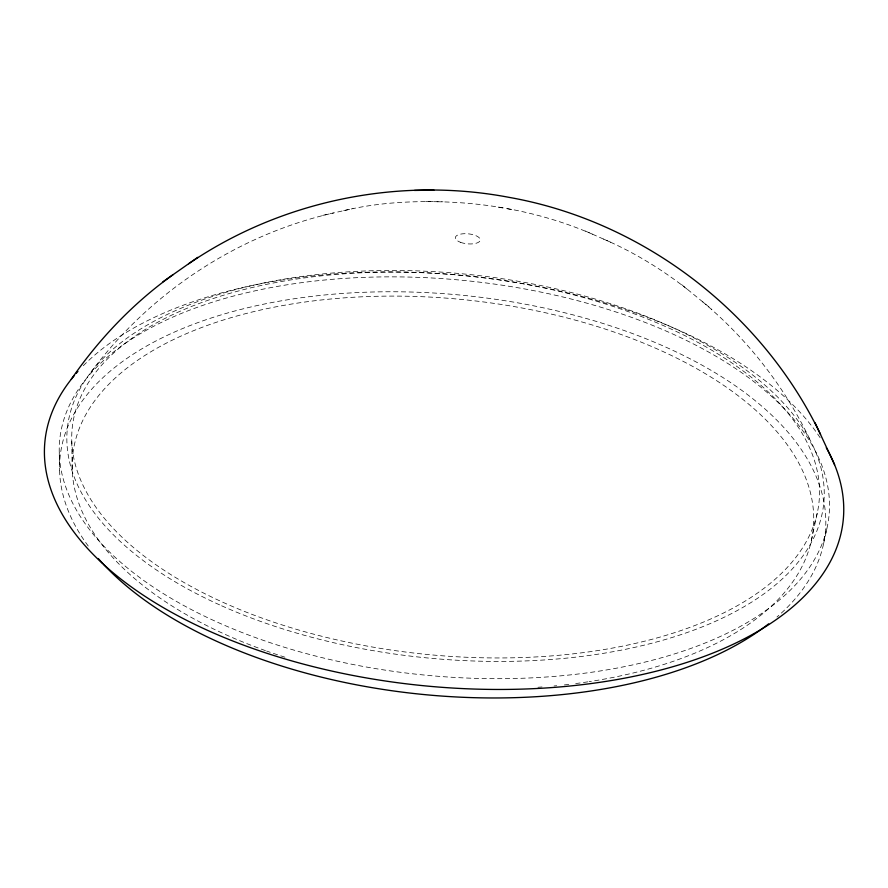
<?xml version="1.0" encoding="UTF-8"?>
<svg xmlns="http://www.w3.org/2000/svg" width="888" height="888" viewBox="0 0 888 888"><rect width="100%" height="100%" fill="white"/><g stroke="black" fill="none" stroke-linecap="round" stroke-linejoin="round"><path stroke-width="0.67" stroke-dasharray="4.44 3.33" d="M811.31 540.848L817.215 513.231A375.247 190.332 5.6 0 0 295.76 279.154A375.247 190.332 5.6 0 0 223.876 602.719A375.247 190.332 5.6 0 0 817.215 513.231M823.598 543.678L827.35 526.462A386.513 198.29 5.6 0 0 288.234 284.615A386.513 198.29 5.6 0 0 217.516 622.233A386.513 198.29 5.6 0 0 827.35 526.462M90.876 372.294C149.55 292.951 237.174 234.876 333.511 212.954M343.678 210.678C373.138 203.607 403.563 201.254 433.799 201.676M322.566 215.418L353.013 208.569M437.007 201.743C490.753 202.608 544.766 213.231 594.061 234.876M425.918 201.62L442.968 201.787M507.359 208.791L514.896 210.223M498.335 207.137L503.973 208.214M603.385 239.039C634.287 252.292 663.292 270.152 689.576 291.086M585.27 231.024L613.686 243.556M702.674 301.831C748.229 339.849 785.547 388.056 810.955 441.669M681.473 284.482L711.799 309.268M59.252 452.58L59.585 470.207M71.773 441.514L72.194 469.774M265.434 650.615A372.094 193.884 5.6 0 1 164.458 344.133A372.094 193.884 5.6 0 1 743.101 399.6A372.094 193.884 5.6 0 1 589.144 681.651M587.801 681.851A372.094 193.884 5.6 0 1 574.281 683.738M568.797 684.415A372.094 193.884 5.6 0 1 563.281 685.037M556.698 685.725A372.094 193.884 5.6 0 1 554.045 685.969M542.024 686.979A372.094 193.884 5.6 0 1 537.984 687.268M284.948 657.198A372.094 193.884 5.6 0 1 266.722 651.071M88.234 546.031A384.471 200.566 5.6 0 1 465.889 295.615A384.471 200.566 5.6 0 1 776.967 617.005M83.294 365.712A401.099 206.072 5.6 0 1 465.023 275.68A401.099 206.072 5.6 0 1 820.878 438.839M221.656 605.794A380.064 192.863 5.6 0 0 821.999 514.319A380.064 192.863 5.6 0 0 292.918 277.733A380.064 192.863 5.6 0 0 221.656 605.794M460.595 242.346A12.51 5.017 5.6 0 0 480.197 240.315A12.51 5.017 5.6 0 0 462.593 233.822A12.51 5.017 5.6 0 0 460.595 242.346"/><path stroke-width="1.33" d="M71.295 379.265C98.968 339.061 133.278 303.108 173.016 274.692M188.656 263.758C281.263 200.466 399.378 176.401 509.49 197.436C642.934 221.212 761.937 312.332 820.523 434.421M162.926 281.807L197.735 257.353M433.888 190.121L414.485 190.443M815.084 422.777L834.598 464.768M826.295 447.73A401.099 206.072 5.6 0 1 425.297 685.891A401.099 206.072 5.6 0 1 74.525 375.313M76.202 373.36A401.099 206.072 5.6 0 1 77.922 371.417M768.642 623.842A384.471 200.566 5.6 0 1 429.77 695.093A384.471 200.566 5.6 0 1 103.907 564.746M102.941 563.714A384.471 200.566 5.6 0 1 98.302 558.541"/></g></svg>
